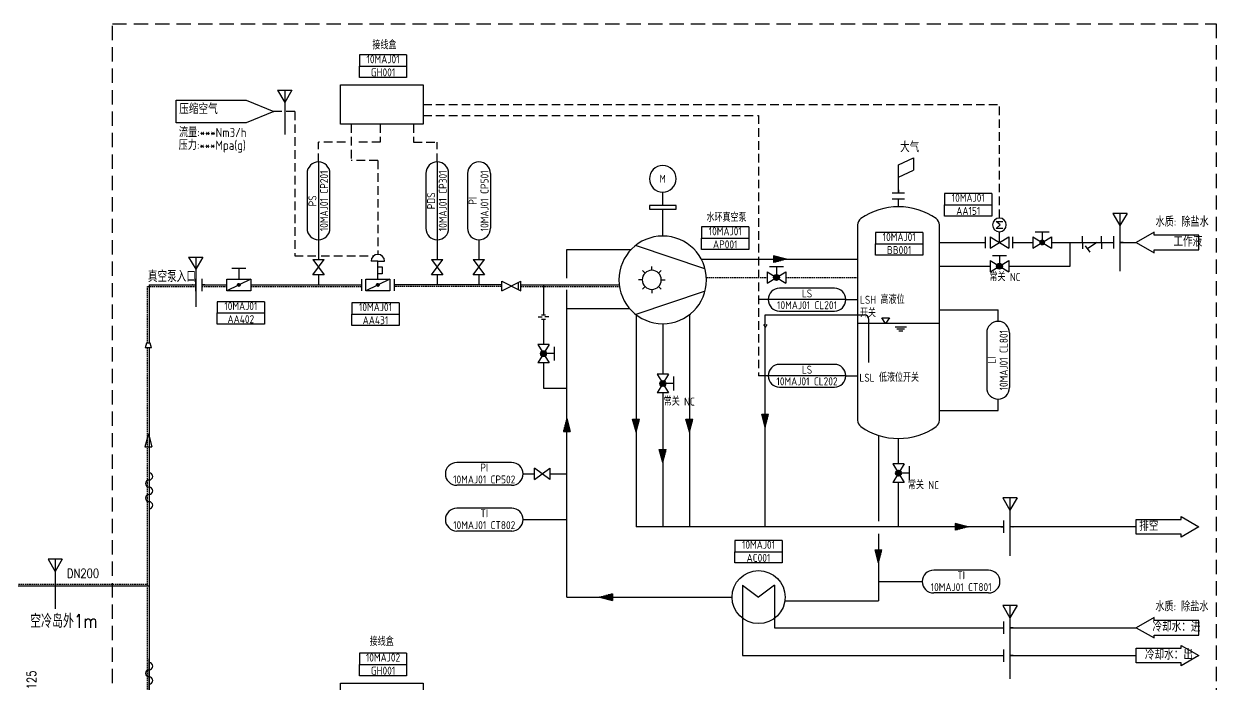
# Model space of a CAD drawing. Extents: x 8403 to 9689, y 4782 to 5455.
# Drawn here: x 9167 to 9689, y 5159 to 5448 of the extents above; entities that cross this region are included whole.
import ezdxf
from ezdxf.enums import TextEntityAlignment as Align

# ---------------------------------------------------------------- set-up
doc = ezdxf.new("R2010")
doc.units = 0
doc.header["$LTSCALE"] = 5
doc.header["$MEASUREMENT"] = 0
for name, pattern in [('CONTINUES', [20, 10, 10]), ('DASHED', [0.75, 0.5, -0.25]), ('HIDDEN', [0.375, 0.25, -0.125]), ('LTY1', [0])]:
    doc.linetypes.add(name, pattern=pattern)
for name, color, linetype in [('1', 7, 'CONTINUOUS'), ('25H', 4, 'HIDDEN'), ('35', 3, 'CONTINUOUS'), ('50', 2, 'CONTINUOUS'), ('DIM', 3, 'CONTINUOUS'), ('PS-TEXT', 3, 'CONTINUOUS'), ('编号 信号', 3, 'CONTINUOUS')]:
    doc.layers.add(name, color=color, linetype=linetype)
for name, color, linetype, lineweight in [('GF_TEXT', 3, 'CONTINUOUS', 25), ('GF_Thin', 7, 'CONTINUOUS', 25), ('PEN1', 7, 'LTY1', 25), ('PEN4', 7, 'LTY1', 25)]:
    doc.layers.add(name, color=color, linetype=linetype, lineweight=lineweight)
doc.styles.add('AUDIT_D_071005084041-0', font='txt')
doc.styles.add('DIM_FONT', font='SIMPLEX.shx', dxfattribs={"width": 0.8, "bigfont": 'hztxt.shx'})
doc.styles.add('NORMSCHRIFT', font='normwin')
doc.styles.add('双良空冷', font='gbenor.shx', dxfattribs={"bigfont": 'gbcbig.shx'})

# ---------------------------------------------------------------- blocks, each defined once
blk = doc.blocks.new('S_90')
at = {"layer": 'PEN1', "linetype": 'LTY1'}
for p, q in [((-4, 0), (0, 1.05)), ((-4, 0), (0, -1.05)), ((0, 0.05), (-3.75, 0.05)), ((0, 0.25), (-3, 0.25)), ((0, 0.45), (-2.25, 0.45)), ((0, 0.65), (-1.5, 0.65)), ((0, 0.85), (-0.75, 0.85)), ((0, -1.05), (0, 1.05)), ((0, -0.125), (-3.525, -0.125)), ((0, -0.325), (-2.775, -0.325)), ((0, -0.525), (-2.05, -0.525)), ((0, -0.725), (-1.3, -0.725)), ((0, -0.925), (-0.55, -0.925))]:
    blk.add_line(p, q, dxfattribs=at)
blk.add_circle((-4, 0), 0.025, dxfattribs=at)
at = {"layer": 'PEN4', "style": 'AUDIT_D_071005084041-0', "flags": 9}
blk.add_attdef('CODE_21', (0, 0), '', height=0.2, dxfattribs=at)
blk = doc.blocks.new('NEWBLOCK2')
at = {"layer": 'DIM', "color": 3}
for p, q in [((6657.65, 5433.71), (6633.65, 5433.71)), ((6662.65, 5428.71), (6628.65, 5428.71)), ((6633.65, 5423.71), (6657.65, 5423.71))]:
    blk.add_line(p, q, dxfattribs=at)
for centre, start, end in [((6633.65, 5428.71), 90, 180), ((6657.65, 5428.71), 0, 90), ((6633.65, 5428.71), 180, 270), ((6657.65, 5428.71), 270, 0)]:
    blk.add_arc(centre, 5, start, end, dxfattribs=at)
at = {"layer": '50', "color": 3, "style": '双良空冷'}
for tag, p in [('代号', (6645.65, 5429.62)), ('编码', (6645.65, 5424.52))]:
    blk.add_attdef(tag, text='', height=3.5, rotation=2, dxfattribs=at).set_placement(p, align=Align.CENTER)
blk = doc.blocks.new('NEWBLOCK6')
at = {"layer": 'DIM', "linetype": 'CONTINUES'}
for p, q in [((7349.82, 5495.91), (7325.82, 5495.91)), ((7349.82, 5485.91), (7325.82, 5485.91))]:
    blk.add_line(p, q, dxfattribs=at)
for centre, start, end in [((7325.82, 5490.91), 90, 270), ((7349.82, 5490.91), 270, 90)]:
    blk.add_arc(centre, 5, start, end, dxfattribs=at)
at = {"layer": '50', "color": 3, "style": '双良空冷'}
for tag, p in [('代号', (7337.82, 5491.93)), ('编码', (7337.82, 5486.72))]:
    blk.add_attdef(tag, text='', height=3.5, dxfattribs=at).set_placement(p, align=Align.CENTER)
blk = doc.blocks.new('NEWBLOCK4')
at = {"layer": '1', "color": 3}
for p, q in [((6311.31, 5270.85), (6290.68, 5270.85)), ((6290.68, 5270.85), (6290.68, 5265.9)), ((6311.31, 5270.85), (6311.31, 5265.9)), ((6290.68, 5265.9), (6311.31, 5265.9)), ((6290.68, 5260.95), (6290.68, 5265.9)), ((6311.31, 5265.9), (6311.31, 5260.95)), ((6311.31, 5260.95), (6290.68, 5260.95))]:
    blk.add_line(p, q, dxfattribs=at)
at = {"layer": '50', "color": 3, "style": '双良空冷'}
for tag, p in [('代号', (6301, 5267.16)), ('编码', (6301, 5261.45))]:
    blk.add_attdef(tag, text='', height=3.5, rotation=2, dxfattribs=at).set_placement(p, align=Align.CENTER)
blk = doc.blocks.new('S_110')
at = {"layer": 'PEN1', "linetype": 'LTY1'}
for p, q in [((-2, 0), (-1, 0)), ((-1, -2), (-1, 2)), ((1, 2), (1, -2)), ((2, 0), (1, 0))]:
    blk.add_line(p, q, dxfattribs=at)
blk.add_circle((-2, 0), 0.025, dxfattribs=at)
at = {"layer": 'PEN4', "style": 'NORMSCHRIFT', "flags": 9}
blk.add_attdef('CODE_21', (0, 0), '', height=3.5, dxfattribs=at)

msp = doc.modelspace()

# ---------------------------------------------------------------- hatches: boundary and pattern name
at = {"layer": '50'}
h = msp.add_hatch(color=2, dxfattribs=at)
h.paths.add_polyline_path([(9611.59, 5352.65, 0.114758), (9611.46, 5352.08, 0.116434), (9611.6, 5351.51), (9612.74, 5352.08)])
h.paths.add_polyline_path([(9611.59, 5352.65), (9612.74, 5352.08), (9613.9, 5352.66, 0.620322)])
h.paths.add_polyline_path([(9613.9, 5352.66), (9612.74, 5352.08), (9613.9, 5351.5, 0.118111), (9614.04, 5352.08, 0.116434)])
h.paths.add_polyline_path([(9612.74, 5352.08), (9611.6, 5351.51, 0.61575), (9613.9, 5351.5)])
h = msp.add_hatch(color=2, dxfattribs=at)
h.paths.add_polyline_path([(9592.89, 5342.25, 0.114758), (9592.75, 5341.68, 0.116434), (9592.89, 5341.11), (9594.03, 5341.68)])
h.paths.add_polyline_path([(9592.89, 5342.25), (9594.03, 5341.68), (9595.19, 5342.26, 0.620322)])
h.paths.add_polyline_path([(9595.19, 5342.26), (9594.03, 5341.68), (9595.19, 5341.1, 0.118111), (9595.33, 5341.68, 0.116434)])
h.paths.add_polyline_path([(9594.03, 5341.68), (9592.89, 5341.11, 0.61575), (9595.19, 5341.1)])
h = msp.add_hatch(color=2, dxfattribs=at)
h.paths.add_polyline_path([(9495.34, 5337.38, 0.114758), (9495.21, 5336.81, 0.116434), (9495.34, 5336.24), (9496.48, 5336.81)])
h.paths.add_polyline_path([(9495.34, 5337.38), (9496.48, 5336.81), (9497.65, 5337.39, 0.620322)])
h.paths.add_polyline_path([(9497.65, 5337.39), (9496.48, 5336.81), (9497.64, 5336.23, 0.118111), (9497.78, 5336.81, 0.116434)])
h.paths.add_polyline_path([(9496.48, 5336.81), (9495.34, 5336.24, 0.61575), (9497.64, 5336.23)])
h = msp.add_hatch(dxfattribs=at)
h.set_pattern_fill('ANSI31', color=2, scale=0.01, style=0)
h.set_pattern_definition([(45, (7709.332737, 5233.567127), (-0.0224506403, 0.0224506403), [])])
h.paths.add_polyline_path([(9261.88, 5333.52, 0.113407), (9261.82, 5333.76), (9260.8, 5333.27, 0.796288)])
h.paths.add_polyline_path([(9260.74, 5333.52, 0.113407), (9260.8, 5333.27), (9261.82, 5333.76, 0.796288)])
h = msp.add_hatch(dxfattribs=at)
h.set_pattern_fill('ANSI31', color=2, scale=0.01, style=0)
h.set_pattern_definition([(45, (7770.132507, 5233.567127), (-0.0224506403, 0.0224506403), [])])
h.paths.add_polyline_path([(9322.68, 5333.52, 0.113407), (9322.62, 5333.76), (9321.6, 5333.27, 0.796288)])
h.paths.add_polyline_path([(9321.54, 5333.52, 0.113407), (9321.6, 5333.27), (9322.62, 5333.76, 0.796288)])
h = msp.add_hatch(color=2, dxfattribs=at)
h.paths.add_polyline_path([(9395.11, 5304.6, 0.114758), (9394.55, 5304.73, 0.116434), (9393.97, 5304.6), (9394.54, 5303.46)])
h.paths.add_polyline_path([(9395.11, 5304.6), (9394.54, 5303.46), (9395.12, 5302.29, 0.620322)])
h.paths.add_polyline_path([(9395.12, 5302.29), (9394.54, 5303.46), (9393.96, 5302.3, 0.118111), (9394.55, 5302.16, 0.116434)])
h.paths.add_polyline_path([(9394.54, 5303.46), (9393.97, 5304.6, 0.61575), (9393.96, 5302.3)])
h = msp.add_hatch(color=2, dxfattribs=at)
h.paths.add_polyline_path([(9447.3, 5291.52, 0.114758), (9446.73, 5291.65, 0.116434), (9446.16, 5291.52), (9446.73, 5290.37)])
h.paths.add_polyline_path([(9447.3, 5291.52), (9446.73, 5290.37), (9447.31, 5289.21, 0.620322)])
h.paths.add_polyline_path([(9447.31, 5289.21), (9446.73, 5290.37), (9446.15, 5289.22, 0.118111), (9446.73, 5289.08, 0.116434)])
h.paths.add_polyline_path([(9446.73, 5290.37), (9446.16, 5291.52, 0.61575), (9446.15, 5289.22)])
h = msp.add_hatch(color=2, dxfattribs=at)
h.paths.add_polyline_path([(9550.42, 5252.3, 0.114758), (9549.86, 5252.43, 0.116434), (9549.28, 5252.3), (9549.85, 5251.16)])
h.paths.add_polyline_path([(9550.42, 5252.3), (9549.85, 5251.16), (9550.43, 5249.99, 0.620322)])
h.paths.add_polyline_path([(9550.43, 5249.99), (9549.85, 5251.16), (9549.27, 5250, 0.118111), (9549.86, 5249.86, 0.116434)])
h.paths.add_polyline_path([(9549.85, 5251.16), (9549.28, 5252.3, 0.61575), (9549.27, 5250)])

# ---------------------------------------------------------------- linework, layer by layer
at = {"layer": '1', "color": 3, "linetype": 'DASHED', "ltscale": 0.25}
for p, q in [((9465.86, 5336.81), (9492.43, 5336.81)), ((9500.53, 5336.81), (9531.93, 5336.81)), ((9221.31, 5332.82), (9242.43, 5332.82)), ((9221.31, 5307.97), (9221.31, 5332.82)), ((9245.13, 5332.82), (9256.01, 5332.82)), ((9266.61, 5332.82), (9315.02, 5332.82)), ((9376.31, 5332.82), (9329.2, 5332.82)), ((9384.62, 5332.82), (9427.78, 5332.82)), ((9221.31, 5099.36), (9221.31, 5305.98)), ((9163.06, 5202.67), (9221.31, 5202.67))]:
    msp.add_line(p, q, dxfattribs=at)
at = {"layer": '25H', "ltscale": 5}
msp.add_lwpolyline([(9205.95, 5447.7), (9688.84, 5447.7), (9688.84, 4868.73), (9205.95, 4868.73)], close=True, dxfattribs=at)
at = {"layer": '35', "color": 7}
for p, q in [((9278.23, 5418.63), (9281.34, 5413.26)), ((9278.23, 5418.63), (9284.44, 5418.63)), ((9284.44, 5418.63), (9281.34, 5413.26)), ((9643.64, 5364.81), (9646.75, 5359.44)), ((9649.85, 5364.81), (9643.64, 5364.81)), ((9649.85, 5364.81), (9646.75, 5359.44)), ((9646.75, 5364.81), (9646.75, 5339.49)), ((9595.54, 5240.38), (9598.64, 5235.01)), ((9601.74, 5240.38), (9595.54, 5240.38)), ((9601.74, 5240.38), (9598.64, 5235.01)), ((9598.64, 5240.38), (9598.64, 5215.06)), ((9595.54, 5193.33), (9598.64, 5187.96)), ((9601.74, 5193.33), (9595.54, 5193.33)), ((9601.74, 5193.33), (9598.64, 5187.96)), ((9598.64, 5193.33), (9598.64, 5161.21))]:
    msp.add_line(p, q, dxfattribs=at)
at = {"layer": '35', "color": 7, "ltscale": 0.4}
for p, q in [((9281.34, 5418.63), (9281.34, 5399.36)), ((9239.33, 5345.72), (9242.43, 5340.34)), ((9239.33, 5345.72), (9245.53, 5345.72)), ((9245.53, 5345.72), (9242.43, 5340.34)), ((9242.43, 5345.72), (9242.43, 5323.99)), ((9177.85, 5213.53), (9180.95, 5208.15)), ((9184.06, 5213.53), (9177.85, 5213.53)), ((9184.06, 5213.53), (9180.95, 5208.15)), ((9180.95, 5213.53), (9180.95, 5191.8))]:
    msp.add_line(p, q, dxfattribs=at)
at = {"layer": '35', "color": 7}
for points in [[(9281.34, 5418.63), (9281.34, 5413.26), (9284.44, 5418.63), (9281.34, 5418.63)], [(9646.75, 5364.81), (9646.75, 5359.44), (9643.64, 5364.81), (9646.75, 5364.81)], [(9598.64, 5240.38), (9598.64, 5235.01), (9595.54, 5240.38), (9598.64, 5240.38)], [(9598.64, 5193.33), (9598.64, 5187.96), (9595.54, 5193.33), (9598.64, 5193.33)]]:
    msp.add_solid(points, dxfattribs=at)
at = {"layer": '35', "color": 7, "ltscale": 0.4}
for points in [[(9242.43, 5345.72), (9242.43, 5340.34), (9245.53, 5345.72), (9242.43, 5345.72)], [(9180.95, 5213.53), (9180.95, 5208.15), (9177.85, 5213.53), (9180.95, 5213.53)]]:
    msp.add_solid(points, dxfattribs=at)
at = {"layer": '50'}
for p, q in [((9549.85, 5386.01), (9556.48, 5389.08)), ((9556.48, 5389.08), (9556.48, 5383.75)), ((9549.85, 5373.74), (9549.85, 5386.01)), ((9549.85, 5380.68), (9556.48, 5383.75)), ((9549.85, 5367.73), (9549.85, 5371.04)), ((9630.43, 5352.08), (9630.43, 5354.87)), ((9630.43, 5352.08), (9630.43, 5354.87)), ((9630.43, 5352.08), (9630.43, 5349.29)), ((9630.43, 5352.08), (9630.43, 5349.29)), ((9638.67, 5352.08), (9638.67, 5354.87)), ((9638.67, 5352.08), (9638.67, 5354.87)), ((9638.67, 5352.08), (9638.67, 5349.29)), ((9638.67, 5352.08), (9638.67, 5349.29)), ((9435.06, 5350.73), (9465.06, 5340.73)), ((9376.31, 5335.15), (9384.62, 5330.99)), ((9376.31, 5333.07), (9376.31, 5335.15)), ((9376.31, 5333.07), (9376.31, 5335.15)), ((9376.31, 5330.99), (9384.62, 5335.15)), ((9376.31, 5330.99), (9376.31, 5333.07)), ((9376.31, 5330.99), (9376.31, 5333.07)), ((9383.63, 5333.07), (9383.63, 5334.65)), ((9383.63, 5331.49), (9383.63, 5333.07)), ((9384.62, 5333.07), (9384.62, 5335.15)), ((9384.62, 5330.99), (9384.62, 5333.07)), ((9220.9, 5307.97), (9220.3, 5305.98)), ((9223.13, 5305.98), (9220.3, 5305.98)), ((9222.53, 5307.97), (9220.9, 5307.97)), ((9223.13, 5305.98), (9222.53, 5307.97)), ((9446.72, 5286.32), (9446.72, 5227.72)), ((9390.64, 5248.36), (9397.31, 5253.36)), ((9397.31, 5248.36), (9390.64, 5253.36)), ((9390.64, 5248.36), (9390.64, 5253.36)), ((9397.31, 5253.36), (9397.31, 5248.36)), ((9385.64, 5250.86), (9390.64, 5250.86)), ((9397.31, 5250.86), (9404.81, 5250.86)), ((9385.65, 5230.88), (9404.82, 5230.88)), ((9541.11, 5203.77), (9560.27, 5203.77))]:
    msp.add_line(p, q, dxfattribs=at)
at = {"layer": '50', "color": 2}
for p, q in [((9446.73, 5368.27), (9446.73, 5374.1)), ((9452.56, 5368.27), (9440.89, 5368.27)), ((9440.89, 5368.27), (9440.89, 5366.6)), ((9452.56, 5366.6), (9452.56, 5368.27)), ((9440.89, 5366.6), (9452.56, 5366.6)), ((9446.73, 5354.9), (9446.73, 5366.6)), ((9531.93, 5359.78), (9531.93, 5274.29)), ((9567.77, 5274.29), (9567.77, 5359.78)), ((9594.3, 5359.76), (9592.53, 5361.27)), ((9592.53, 5361.27), (9595.54, 5361.27)), ((9592.53, 5358.26), (9594.3, 5359.76)), ((9595.54, 5358.26), (9592.53, 5358.26)), ((9296.14, 5353.29), (9296.14, 5344.65)), ((9296.14, 5353.29), (9296.14, 5344.65)), ((9348.08, 5353.29), (9348.08, 5344.65)), ((9348.08, 5353.29), (9348.08, 5344.65)), ((9366.33, 5353.29), (9366.33, 5344.65)), ((9567.77, 5352.08), (9587.84, 5352.08)), ((9587.84, 5354.58), (9587.84, 5349.58)), ((9589.98, 5354.58), (9598.08, 5349.58)), ((9589.98, 5349.58), (9598.08, 5354.58)), ((9589.98, 5354.58), (9589.98, 5349.58)), ((9594.03, 5352.08), (9594.03, 5356.75)), ((9598.08, 5354.58), (9598.08, 5349.58)), ((9599.8, 5354.58), (9599.8, 5349.58)), ((9599.8, 5352.08), (9608.69, 5352.08)), ((9608.69, 5354.58), (9616.79, 5349.58)), ((9608.69, 5349.58), (9616.79, 5354.58)), ((9608.69, 5354.58), (9608.69, 5349.58)), ((9609.72, 5356.79), (9615.76, 5356.79)), ((9612.74, 5356.79), (9612.74, 5352.08)), ((9616.79, 5354.58), (9616.79, 5349.58)), ((9616.79, 5352.08), (9644.05, 5352.08)), ((9625.02, 5341.68), (9625.02, 5352.08)), ((9636.67, 5352.08), (9632.55, 5349.29)), ((9646.75, 5352.08), (9653.91, 5352.08)), ((9404.82, 5349.06), (9432.96, 5349.06)), ((9404.82, 5336.51), (9404.82, 5349.06)), ((9293.64, 5344.65), (9298.64, 5344.65)), ((9293.64, 5337.98), (9298.64, 5344.65)), ((9293.64, 5344.65), (9298.64, 5337.98)), ((9322.11, 5343.89), (9319.15, 5343.89)), ((9322.11, 5343.89), (9325.07, 5343.89)), ((9322.11, 5336.09), (9322.11, 5343.89)), ((9322.11, 5341.38), (9324, 5341.38)), ((9324, 5341.38), (9324, 5338.32)), ((9345.58, 5344.65), (9350.58, 5344.65)), ((9345.58, 5337.98), (9350.58, 5344.65)), ((9345.58, 5344.65), (9350.58, 5337.98)), ((9363.83, 5344.65), (9368.83, 5344.65)), ((9363.83, 5337.98), (9368.83, 5344.65)), ((9363.83, 5344.65), (9368.83, 5337.98)), ((9441.94, 5339.9), (9441.94, 5341.56)), ((9463.62, 5344.79), (9531.93, 5344.79)), ((9493.47, 5341.52), (9499.5, 5341.52)), ((9496.48, 5341.52), (9496.48, 5336.81)), ((9567.77, 5341.68), (9589.98, 5341.68)), ((9589.98, 5344.18), (9598.08, 5339.18)), ((9589.98, 5339.18), (9598.08, 5344.18)), ((9589.98, 5344.18), (9589.98, 5339.18)), ((9591.02, 5346.39), (9597.05, 5346.39)), ((9594.03, 5346.39), (9594.03, 5341.68)), ((9598.08, 5344.18), (9598.08, 5339.18)), ((9598.08, 5341.68), (9625.02, 5341.68)), ((9266.61, 5336.09), (9256.01, 5330.94)), ((9258.29, 5340.8), (9264.33, 5340.8)), ((9261.31, 5340.8), (9261.31, 5336.09)), ((9298.64, 5337.98), (9293.64, 5337.98)), ((9296.14, 5337.98), (9296.14, 5333.52)), ((9315.02, 5336.09), (9315.02, 5330.94)), ((9327.41, 5336.09), (9316.81, 5330.94)), ((9324, 5338.32), (9322.11, 5338.32)), ((9329.2, 5336.09), (9329.2, 5330.94)), ((9350.58, 5337.98), (9345.58, 5337.98)), ((9348.08, 5337.98), (9348.08, 5333.52)), ((9368.83, 5337.98), (9363.83, 5337.98)), ((9366.33, 5337.98), (9366.33, 5333.52)), ((9439, 5338.68), (9437.82, 5339.85)), ((9444.89, 5338.68), (9446.07, 5339.85)), ((9492.43, 5339.31), (9500.53, 5334.31)), ((9492.43, 5334.31), (9500.53, 5339.31)), ((9492.43, 5339.31), (9492.43, 5334.31)), ((9500.53, 5339.31), (9500.53, 5334.31)), ((9222.01, 5333.52), (9222.01, 5307.97)), ((9222.01, 5333.52), (9242.43, 5333.52)), ((9245.13, 5333.52), (9256.01, 5333.52)), ((9266.61, 5333.52), (9315.02, 5333.52)), ((9376.31, 5333.52), (9329.2, 5333.52)), ((9384.62, 5333.52), (9427.69, 5333.52)), ((9394.55, 5333.52), (9394.55, 5320.41)), ((9404.82, 5196.96), (9404.82, 5331.36)), ((9437.78, 5335.73), (9436.11, 5335.73)), ((9439, 5332.78), (9437.82, 5331.61)), ((9441.94, 5331.56), (9441.94, 5329.9)), ((9444.89, 5332.78), (9446.07, 5331.61)), ((9446.11, 5335.73), (9447.78, 5335.73)), ((9435.06, 5320.73), (9465.06, 5330.73)), ((9393.66, 5320.41), (9395.43, 5320.41)), ((9404.82, 5323.23), (9432.2, 5323.23)), ((9435.06, 5320.73), (9435.06, 5227.72)), ((9458.39, 5320.73), (9458.39, 5227.72)), ((9491.52, 5320.39), (9534.95, 5320.39)), ((9491.52, 5315.99), (9491.52, 5320.39)), ((9392.23, 5319.52), (9393.99, 5319.52)), ((9393.66, 5318.57), (9395.43, 5318.57)), ((9394.55, 5318.57), (9394.55, 5307.51)), ((9396.86, 5319.52), (9395.1, 5319.52)), ((9446.73, 5316.56), (9446.73, 5294.42)), ((9567.77, 5316.65), (9531.93, 5316.65)), ((9536.95, 5299.6), (9536.95, 5318.39)), ((9542.54, 5319.15), (9545.87, 5319.15)), ((9544.21, 5316.65), (9542.54, 5319.15)), ((9545.87, 5319.15), (9544.21, 5316.65)), ((9491.52, 5227.72), (9491.52, 5315.01)), ((9553.37, 5314.98), (9548.37, 5314.98)), ((9552.54, 5314.15), (9549.21, 5314.15)), ((9551.71, 5313.32), (9550.04, 5313.32)), ((9222.01, 5305.98), (9222.01, 5099.36)), ((9397.04, 5307.51), (9392.04, 5299.41)), ((9392.04, 5307.51), (9397.04, 5299.41)), ((9397.04, 5307.51), (9392.04, 5307.51)), ((9399.25, 5306.47), (9399.25, 5300.44)), ((9399.25, 5303.46), (9394.54, 5303.46)), ((9397.04, 5299.41), (9392.04, 5299.41)), ((9394.55, 5299.41), (9394.55, 5288.32)), ((9449.23, 5294.42), (9444.23, 5286.32)), ((9444.23, 5294.42), (9449.23, 5286.32)), ((9449.23, 5294.42), (9444.23, 5294.42)), ((9451.44, 5290.37), (9446.73, 5290.37)), ((9451.44, 5293.39), (9451.44, 5287.36)), ((9394.55, 5288.32), (9404.82, 5288.32)), ((9449.23, 5286.32), (9444.23, 5286.32)), ((9541.11, 5267.7), (9541.11, 5230.19)), ((9549.85, 5255.2), (9549.85, 5266.34)), ((9552.35, 5255.2), (9547.35, 5247.11)), ((9547.35, 5255.2), (9552.35, 5247.11)), ((9552.35, 5255.2), (9547.35, 5255.2)), ((9554.56, 5254.17), (9554.56, 5248.14)), ((9554.56, 5251.16), (9549.85, 5251.16)), ((9552.35, 5247.11), (9547.35, 5247.11)), ((9549.85, 5227.72), (9549.85, 5247.11)), ((9595.94, 5227.72), (9435.06, 5227.72)), ((9653.91, 5227.72), (9598.64, 5227.72)), ((9541.11, 5224.66), (9541.11, 5195.35)), ((9163.76, 5201.97), (9222.01, 5201.97)), ((9481.68, 5202.15), (9488.68, 5196.96)), ((9481.68, 5202.15), (9481.68, 5171.37)), ((9495.67, 5202.15), (9488.68, 5196.96)), ((9495.67, 5202.15), (9495.67, 5183.56)), ((9404.82, 5196.96), (9477.09, 5196.96)), ((9500.15, 5195.35), (9541.11, 5195.35)), ((9495.67, 5183.56), (9595.94, 5183.56)), ((9598.64, 5183.56), (9608.22, 5183.56)), ((9598.64, 5183.56), (9653.91, 5183.56)), ((9481.68, 5171.37), (9595.94, 5171.37)), ((9598.64, 5171.37), (9653.91, 5171.37))]:
    msp.add_line(p, q, dxfattribs=at)
at = {"layer": '50', "linetype": 'ByBlock'}
for p, q in [((9630.43, 5352.08), (9638.67, 5352.08)), ((9631.49, 5350.68), (9633.62, 5347.89))]:
    msp.add_line(p, q, dxfattribs=at)
at = {"layer": '50', "color": 3}
for p in [(9490.8, 5316.16), (9492.23, 5316.16)]:
    msp.add_line(p, (9491.52, 5315.01), dxfattribs=at)
at = {"layer": '50', "color": 2}
for points in [[(9305.74, 5421.01), (9341.91, 5421.01), (9341.91, 5403.84), (9305.74, 5403.84)], [(9256.01, 5336.09), (9266.61, 5336.09), (9266.61, 5330.94), (9256.01, 5330.94)], [(9316.81, 5336.09), (9327.41, 5336.09), (9327.41, 5330.94), (9316.81, 5330.94)], [(9305.74, 5159.31), (9341.91, 5159.31), (9341.91, 5142.14), (9305.74, 5142.14)]]:
    msp.add_lwpolyline(points, close=True, dxfattribs=at)
at = {"layer": '50'}
for points in [[(9233.87, 5414.34), (9264.55, 5414.34), (9264.55, 5414.34), (9276.67, 5409.34), (9264.55, 5404.34), (9264.55, 5404.34), (9233.87, 5404.34), (9233.87, 5414.34)], [(9681.25, 5355.27), (9661.66, 5355.27), (9661.66, 5356.55), (9653.91, 5352.08), (9661.66, 5347.61), (9661.66, 5348.88), (9681.25, 5348.88), (9681.25, 5355.27)], [(9653.91, 5230.91), (9673.51, 5230.91), (9673.51, 5232.19), (9681.25, 5227.72), (9673.51, 5223.25), (9673.51, 5224.53), (9653.91, 5224.53), (9653.91, 5230.91)], [(9681.25, 5186.75), (9661.66, 5186.75), (9661.66, 5188.03), (9653.91, 5183.56), (9661.66, 5179.09), (9661.66, 5180.37), (9681.25, 5180.37), (9681.25, 5186.75)], [(9653.91, 5174.57), (9673.51, 5174.57), (9673.51, 5175.85), (9681.25, 5171.37), (9673.51, 5166.9), (9673.51, 5168.18), (9653.91, 5168.18), (9653.91, 5174.57)]]:
    msp.add_lwpolyline(points, dxfattribs=at)
at = {"layer": '50', "color": 2}
for centre, radius in [((9594.04, 5341.68), 1.29), ((9496.49, 5336.81), 1.29), ((9261.31, 5333.52), 0.567), ((9322.11, 5333.52), 0.567), ((9394.55, 5303.45), 1.29), ((9446.73, 5290.36), 1.29), ((9549.86, 5251.15), 1.29), ((9488.68, 5196.96), 11.59)]:
    msp.add_circle(centre, radius, dxfattribs=at)
at = {"layer": '50'}
for centre, radius, start, end in [((9446.73, 5379.94), 5.83, 0, 180), ((9535.27, 5359.78), 3.33, 125.1345, 180), ((9564.43, 5359.78), 3.33, 0, 54.8655), ((9564.43, 5274.29), 3.33, 305.1345, 0)]:
    msp.add_arc(centre, radius, start, end, dxfattribs=at)
at = {"layer": '50', "color": 2}
for centre, radius, start, end in [((9446.73, 5379.94), 5.83, 180, 0), ((9549.85, 5339.05), 28.67, 54.8655, 125.1345), ((9594.03, 5359.76), 3.01, 90, 180), ((9594.03, 5359.76), 3.01, 0, 90), ((9594.03, 5359.76), 3.01, 180, 270), ((9594.03, 5359.76), 3.01, 270, 0), ((9446.73, 5335.73), 19.17, 0, 180), ((9322.11, 5343.89), 2.96, 0, 180), ((9441.94, 5335.73), 4.17, 0, 180), ((9446.73, 5335.73), 19.17, 180, 0), ((9441.94, 5335.73), 4.17, 180, 0), ((9534.95, 5318.39), 2, 0, 90), ((9535.27, 5274.29), 3.33, 180, 234.8655), ((9549.85, 5295.01), 28.67, 234.8655, 305.1345)]:
    msp.add_arc(centre, radius, start, end, dxfattribs=at)
at = {"layer": '50', "linetype": 'ByBlock'}
for centre, start, end in [((9222.03, 5246.62), 90, 270), ((9222.03, 5249.76), 270, 90), ((9222.03, 5243.45), 270, 90), ((9222.03, 5240.3), 90, 270), ((9222.03, 5237.16), 270, 90), ((9222.03, 5163.63), 90, 270), ((9222.03, 5166.78), 270, 90), ((9222.03, 5160.49), 270, 90)]:
    msp.add_arc(centre, 1.57, start, end, dxfattribs=at)
at = {"layer": 'DIM', "linetype": 'CONTINUES'}
for p, q in [((9526.86, 5327.1), (9531.93, 5327.1)), ((9567.77, 5322.56), (9593.45, 5322.56)), ((9593.45, 5317.59), (9593.45, 5322.56)), ((9526.86, 5293.78), (9531.93, 5293.78)), ((9593.45, 5278.61), (9593.45, 5283.59)), ((9567.77, 5278.61), (9593.45, 5278.61))]:
    msp.add_line(p, q, dxfattribs=at)
at = {"layer": 'DIM', "color": 3}
msp.add_line((9492.86, 5293.78), (9488.6, 5293.78), dxfattribs=at)
at = {"layer": 'GF_TEXT', "color": 4}
for p, q in [((9222.03, 5252.88), (9222.03, 5233.98)), ((9222.03, 5151.05), (9222.03, 5169.95))]:
    msp.add_line(p, q, dxfattribs=at)
at = {"layer": 'PEN1', "linetype": 'LTY1'}
for p, q in [((9221.71, 5268.34), (9220.22, 5262.69)), ((9221.71, 5268.34), (9223.19, 5262.69)), ((9220.22, 5262.69), (9223.19, 5262.69))]:
    msp.add_line(p, q, dxfattribs=at)
at = {"layer": 'PEN1'}
msp.add_solid([(9221.71, 5268.34), (9223.19, 5262.69), (9220.22, 5262.69), (9221.71, 5268.34)], dxfattribs=at)
at = {"layer": '编号 信号', "linetype": 'HIDDEN', "ltscale": 3}
for p, q in [((9285.75, 5409.34), (9276.67, 5409.34)), ((9285.75, 5409.34), (9285.75, 5346.22)), ((9341.91, 5412.43), (9594.03, 5412.43)), ((9594.03, 5362.78), (9594.03, 5412.43)), ((9310.37, 5403.84), (9310.37, 5387.96)), ((9323.15, 5403.84), (9323.15, 5395.97)), ((9337.68, 5403.84), (9337.68, 5395.97)), ((9341.91, 5407.67), (9488.6, 5407.67)), ((9488.6, 5407.67), (9488.6, 5293.78)), ((9296.14, 5387.29), (9296.14, 5395.97)), ((9307.9, 5395.97), (9296.14, 5395.97)), ((9323.15, 5395.97), (9312.17, 5395.97)), ((9337.68, 5395.97), (9348.08, 5395.97)), ((9348.08, 5387.29), (9348.08, 5395.97)), ((9322.11, 5387.96), (9310.37, 5387.96)), ((9322.11, 5387.96), (9322.11, 5346.84)), ((9285.75, 5346.22), (9295.01, 5346.22)), ((9297.27, 5346.22), (9320.3, 5346.22)), ((9492.86, 5327.1), (9488.6, 5327.1))]:
    msp.add_line(p, q, dxfattribs=at)

# ---------------------------------------------------------------- block references
at = {"layer": '50', "color": 3}
ref = msp.add_blockref('NEWBLOCK4', (3023.37, 163.31), dxfattribs=at)
ref.add_attrib('代号', '10MAJ01', dxfattribs={"color": 3, "height": 3.5, "style": '双良空冷'}).set_placement((9324.37, 5430.47), align=Align.CENTER)
ref.add_attrib('编码', 'GH001', dxfattribs={"color": 3, "height": 3.5, "style": '双良空冷'}).set_placement((9324.37, 5424.75), align=Align.CENTER)
ref = msp.add_blockref('NEWBLOCK2', (14724.85, -1275.36), dxfattribs=dict(at, rotation=90))
ref.add_attrib('代号', 'PS', dxfattribs={"color": 3, "height": 3.5, "rotation": 90, "style": '双良空冷'}).set_placement((9295.23, 5370.29), align=Align.CENTER)
ref.add_attrib('编码', '10MAJ01 CP201', dxfattribs={"color": 3, "height": 3.5, "rotation": 90, "style": '双良空冷'}).set_placement((9300.33, 5370.29), align=Align.CENTER)
ref = msp.add_blockref('NEWBLOCK2', (14776.79, -1275.36), dxfattribs=dict(at, rotation=90))
ref.add_attrib('代号', 'PDS', dxfattribs={"color": 3, "height": 3.5, "rotation": 90, "style": '双良空冷'}).set_placement((9347.17, 5370.29), align=Align.CENTER)
ref.add_attrib('编码', '10MAJ01 CP301', dxfattribs={"color": 3, "height": 3.5, "rotation": 90, "style": '双良空冷'}).set_placement((9352.27, 5370.29), align=Align.CENTER)
at = {"layer": '50', "color": 3, "rotation": 90}
for p, values in [((14857.24, -1967.54), {'代号': 'PI', '编码': '10MAJ01 CP501'}), ((15084.37, -2037.24), {'代号': 'LI', '编码': '10MAJ01 CL801'})]:
    msp.add_blockref('NEWBLOCK6', p, dxfattribs=at).add_auto_attribs(values)
at = {"layer": '50', "color": 2, "xscale": 1.35, "yscale": 1.35, "zscale": 1.35}
for p, rotation in [((9549.85, 5372.39), 90), ((9645.4, 5352.08), 180), ((9597.29, 5227.72), 180), ((9597.29, 5183.56), 180), ((9597.29, 5171.37), 180)]:
    msp.add_blockref('S_110', p, dxfattribs=dict(at, rotation=rotation))
at = {"layer": '50', "color": 3}
ref = msp.add_blockref('NEWBLOCK4', (3279.39, 102.69), dxfattribs=at)
ref.add_attrib('代号', '10MAJ01', dxfattribs={"color": 3, "height": 3.5, "style": '双良空冷'}).set_placement((9580.39, 5369.86), align=Align.CENTER)
ref.add_attrib('编码', 'AA151', dxfattribs={"color": 3, "height": 3.5, "style": '双良空冷'}).set_placement((9580.39, 5364.14), align=Align.CENTER)
ref = msp.add_blockref('NEWBLOCK4', (3173.07, 88.06), dxfattribs=at)
ref.add_attrib('代号', '10MAJ01', dxfattribs={"color": 3, "height": 3.5, "style": '双良空冷'}).set_placement((9474.07, 5355.22), align=Align.CENTER)
ref.add_attrib('编码', 'AP001', dxfattribs={"color": 3, "height": 3.5, "style": '双良空冷'}).set_placement((9474.07, 5349.5), align=Align.CENTER)
ref = msp.add_blockref('NEWBLOCK4', (3249.18, 85.56), dxfattribs=at)
ref.add_attrib('代号', '10MAJ01', dxfattribs={"color": 3, "height": 3.5, "style": '双良空冷'}).set_placement((9550.18, 5352.73), align=Align.CENTER)
ref.add_attrib('编码', 'BB001', dxfattribs={"color": 3, "height": 3.5, "style": '双良空冷'}).set_placement((9550.18, 5347.01), align=Align.CENTER)
at = {"layer": '50', "color": 2, "xscale": 1.35, "yscale": 1.35, "zscale": 1.35}
msp.add_blockref('S_110', (9243.78, 5333.52), dxfattribs=at)
msp.add_blockref('S_110', (9243.78, 5333.52), dxfattribs=at)
at = {"layer": '50', "color": 3}
ref = msp.add_blockref('NEWBLOCK2', (2864.21, -101.61), dxfattribs=at)
ref.add_attrib('代号', 'LS', dxfattribs={"color": 3, "height": 3.5, "style": '双良空冷'}).set_placement((9509.86, 5328.02), align=Align.CENTER)
ref.add_attrib('编码', '10MAJ01 CL201', dxfattribs={"color": 3, "height": 3.5, "style": '双良空冷'}).set_placement((9509.86, 5322.91), align=Align.CENTER)
ref = msp.add_blockref('NEWBLOCK4', (2961.17, 55.34), dxfattribs=at)
ref.add_attrib('代号', '10MAJ01', dxfattribs={"color": 3, "height": 3.5, "style": '双良空冷'}).set_placement((9262.17, 5322.5), align=Align.CENTER)
ref.add_attrib('编码', 'AA402', dxfattribs={"color": 3, "height": 3.5, "style": '双良空冷'}).set_placement((9262.17, 5316.78), align=Align.CENTER)
ref = msp.add_blockref('NEWBLOCK4', (3020.06, 54.88), dxfattribs=at)
ref.add_attrib('代号', '10MAJ01', dxfattribs={"color": 3, "height": 3.5, "style": '双良空冷'}).set_placement((9321.06, 5322.04), align=Align.CENTER)
ref.add_attrib('编码', 'AA431', dxfattribs={"color": 3, "height": 3.5, "style": '双良空冷'}).set_placement((9321.06, 5316.32), align=Align.CENTER)
ref = msp.add_blockref('NEWBLOCK2', (2864.21, -134.93), dxfattribs=at)
ref.add_attrib('代号', 'LS', dxfattribs={"color": 3, "height": 3.5, "style": '双良空冷'}).set_placement((9509.86, 5294.69), align=Align.CENTER)
ref.add_attrib('编码', '10MAJ01 CL202', dxfattribs={"color": 3, "height": 3.5, "style": '双良空冷'}).set_placement((9509.86, 5289.59), align=Align.CENTER)
for p, values in [((2030.82, -240.05), {'代号': 'PI', '编码': '10MAJ01 CP502'}), ((2030.83, -260.03), {'代号': 'TI', '编码': '10MAJ01 CT802'}), ((2239.45, -287.14), {'代号': 'TI', '编码': '10MAJ01 CT801'})]:
    msp.add_blockref('NEWBLOCK6', p, dxfattribs=at).add_auto_attribs(values)
ref = msp.add_blockref('NEWBLOCK4', (3187.64, -49.06), dxfattribs=at)
ref.add_attrib('代号', '10MAJ01', dxfattribs={"color": 3, "height": 3.5, "style": '双良空冷'}).set_placement((9488.63, 5218.1), align=Align.CENTER)
ref.add_attrib('编码', 'AC001', dxfattribs={"color": 3, "height": 3.5, "style": '双良空冷'}).set_placement((9488.63, 5212.38), align=Align.CENTER)
ref = msp.add_blockref('NEWBLOCK4', (3023.37, -98.39), dxfattribs=at)
ref.add_attrib('代号', '10MAJ02', dxfattribs={"color": 3, "height": 3.5, "style": '双良空冷'}).set_placement((9324.37, 5168.77), align=Align.CENTER)
ref.add_attrib('编码', 'GH001', dxfattribs={"color": 3, "height": 3.5, "style": '双良空冷'}).set_placement((9324.37, 5163.05), align=Align.CENTER)
at = {"layer": 'GF_Thin', "yscale": 1.412604042805469, "zscale": 1.412604042806183}
for p, xscale, rotation in [((9495.24, 5344.79), 1.412604042809107, 180), ((9404.82, 5269.39), 1.412604042805469, 270), ((9435.06, 5274.87), -1.412604042805469, 270), ((9458.39, 5274.87), -1.412604042805469, 270), ((9491.52, 5276.99), -1.412604042805469, 270), ((9446.72, 5261.48), -1.412604042805469, 270), ((9574.66, 5227.72), 1.412604042809107, 180), ((9541.11, 5217.64), -1.412604042805469, 270), ((9424.77, 5196.96), -1.412604042809107, 180)]:
    msp.add_blockref('S_90', p, dxfattribs=dict(at, xscale=xscale, rotation=rotation))

# ---------------------------------------------------------------- texts
at = {"layer": '1', "color": 3, "style": '双良空冷'}
for s, p in [('接线盒', (9324.96, 5438.35)), ('水环真空泵', (9474.65, 5362.91)), ('接线盒', (9323.79, 5177.44))]:
    msp.add_text(s, height=3.5, dxfattribs=at).set_placement(p, align=Align.MIDDLE_CENTER)
at = {"layer": '1', "color": 3, "char_height": 3.5, "width": 22.602, "attachment_point": 1, "style": '双良空冷'}
for s, insert in [('常关 NC', (9589.69, 5338.72)), ('LSH 高液位开关', (9533.04, 5328.78)), ('常关 NC', (9447.17, 5284.24)), ('常关 NC', (9554, 5247.72))]:
    msp.add_mtext(s, dxfattribs=dict(at, insert=insert))
at = {"layer": '1', "color": 3, "insert": (9532.78, 5294.68), "char_height": 3.5, "attachment_point": 1, "style": '双良空冷'}
msp.add_mtext('LSL 低液位开关', dxfattribs=at)
at = {"layer": 'DIM', "linetype": 'CONTINUES', "style": '双良空冷'}
for s, p in [('压缩空气', (9235.21, 5408.21)), ('大气', (9550.56, 5391.53)), ('工作液', (9670.13, 5350.3)), ('排空', (9655.17, 5225.94)), ('冷却水：进', (9660.95, 5181.78)), ('冷却水：出', (9657.65, 5169.6))]:
    msp.add_text(s, height=4.68, dxfattribs=at).set_placement(p)
at = {"layer": 'PS-TEXT', "color": 3, "style": '双良空冷'}
for s, p in [('流量:***Nm3/h', (9235.08, 5398.19)), ('压力:***Mpa(g) ', (9234.98, 5392.6)), ('水质: 除盐水', (9662.31, 5359.02)), ('水质: 除盐水', (9662.22, 5190.76))]:
    msp.add_text(s, height=4, dxfattribs=at).set_placement(p)
at = {"layer": 'PS-TEXT', "color": 3, "style": '双良空冷', "width": 0.8}
msp.add_text('M', height=3.5, dxfattribs=at).set_placement((9446.73, 5379.94), align=Align.MIDDLE)
at = {"layer": 'PS-TEXT', "color": 3, "style": 'DIM_FONT', "width": 0.8}
for s, height, p in [('真空泵入口', 5, (9221.51, 5334.77)), ('空冷岛外1m', 6, (9169.95, 5183.49))]:
    msp.add_text(s, height=height, dxfattribs=at).set_placement(p)
msp.add_text('DN200', height=4, dxfattribs=at).set_placement((9193.13, 5207.33), align=Align.MIDDLE_CENTER)
msp.add_text('DN125', height=4, rotation=90, dxfattribs=at).set_placement((9170.58, 5157.8), align=Align.MIDDLE_CENTER)

doc.saveas('drawing.dxf')
